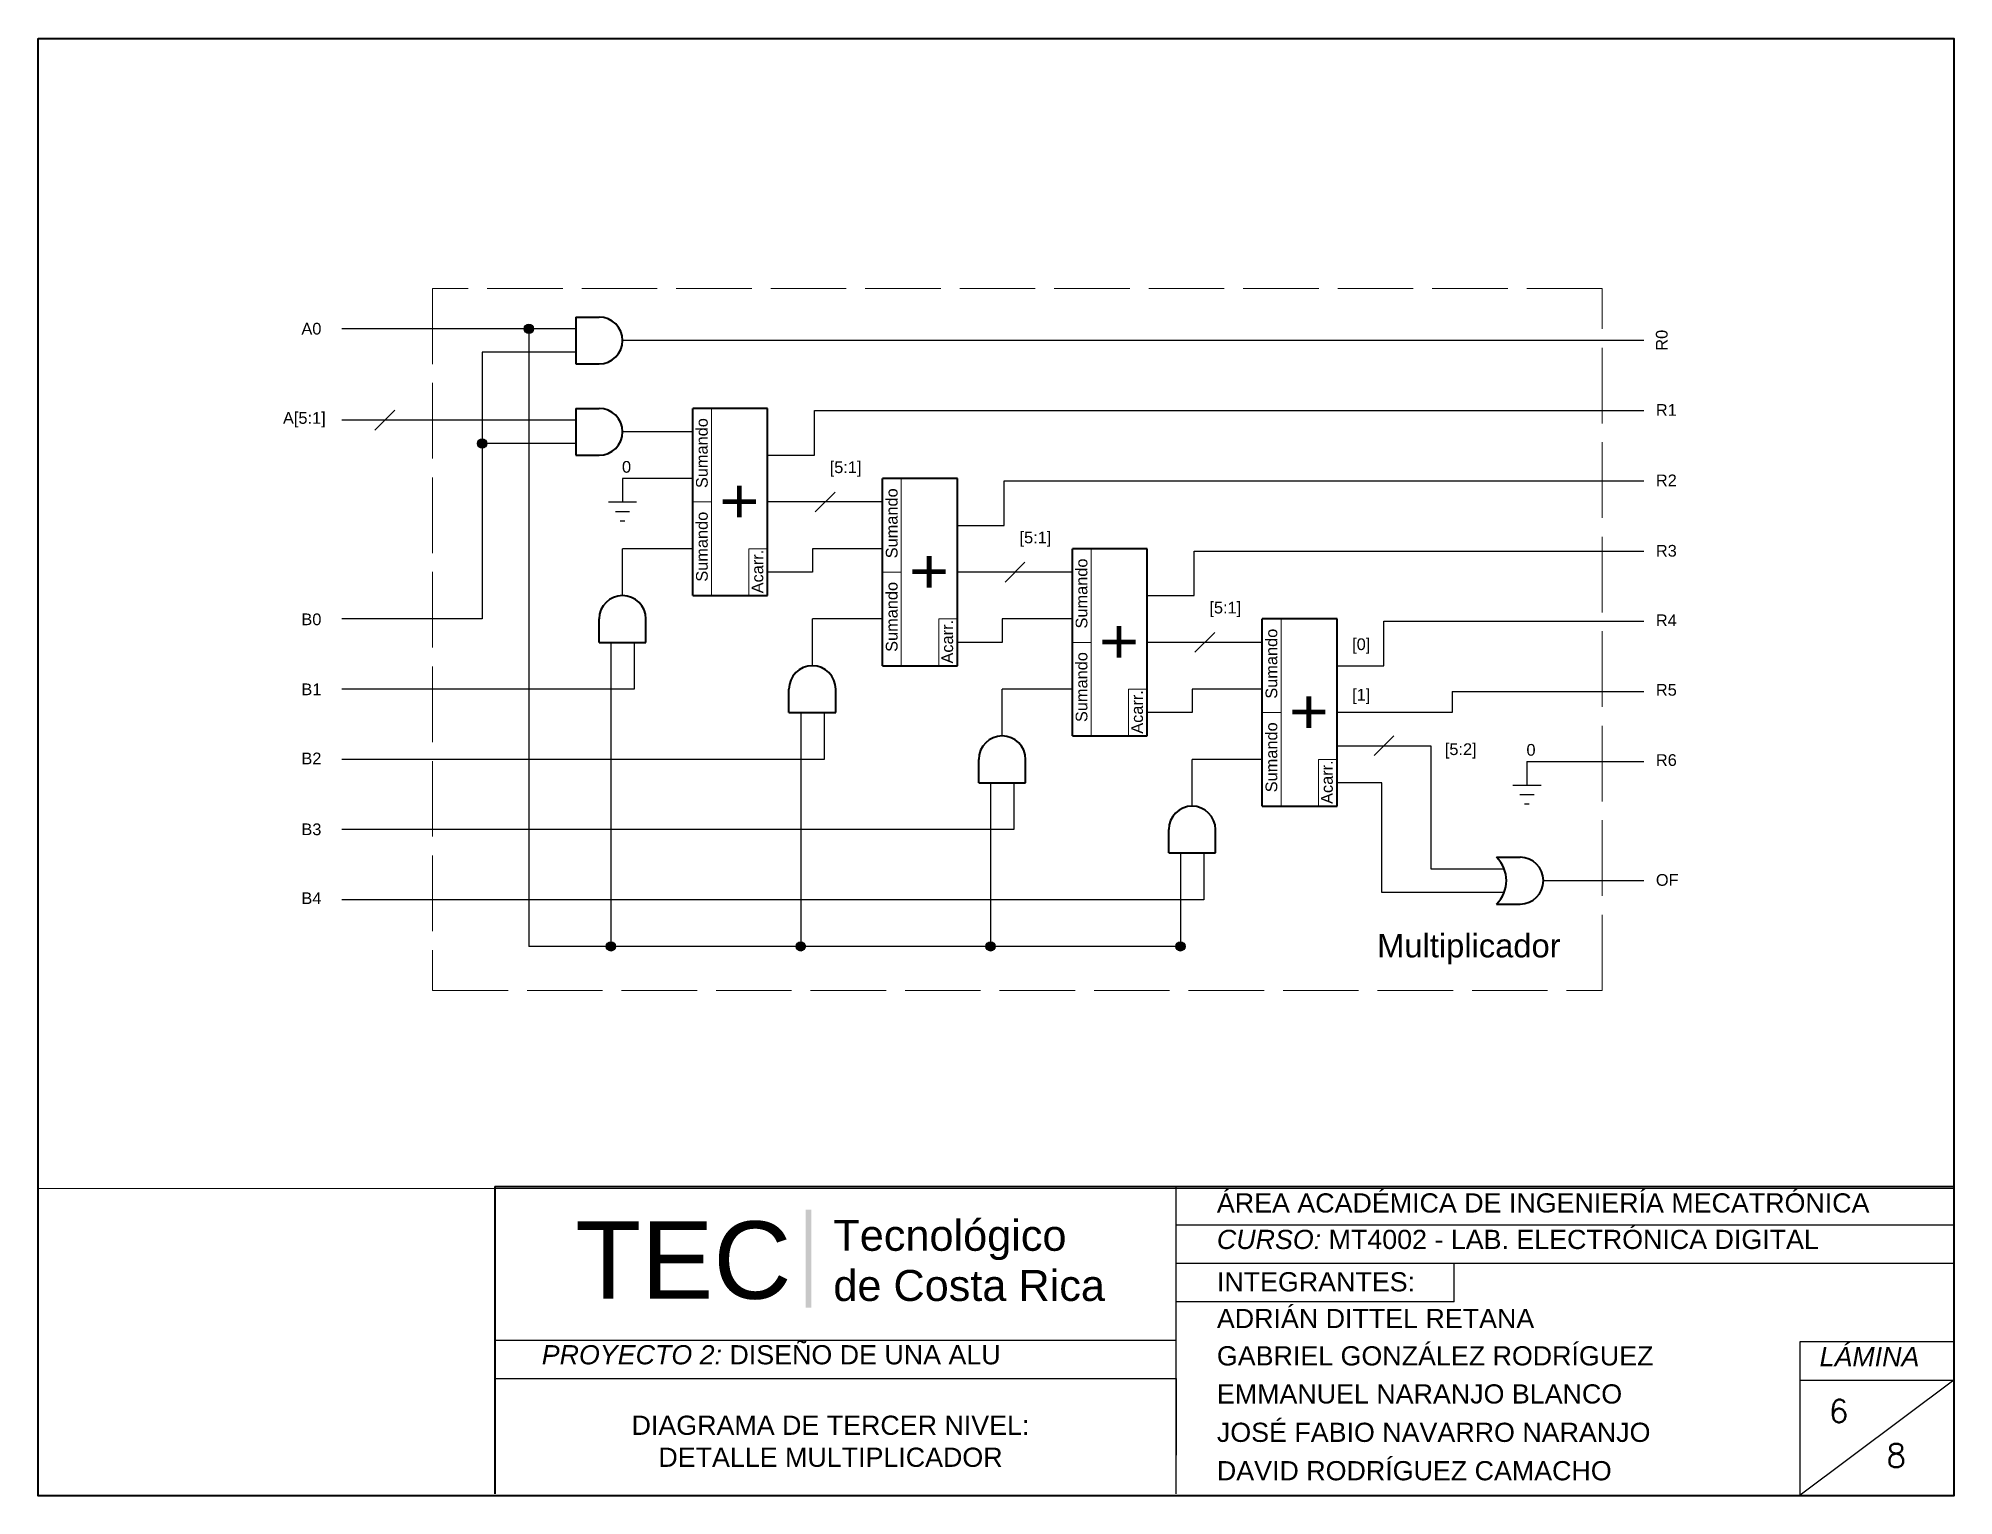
# Paper-space layout '3NIVEL-6' of a CAD drawing. Header units: millimetres. Extents: x 7 to 257, y 6 to 195.
# The model-space entities are those that its viewports show. They can reach past a viewport. Long polylines and large blocks are cut down to what shows.
import ezdxf

# ---------------------------------------------------------------- set-up
doc = ezdxf.new("R2010")
doc.units = ezdxf.units.MM
doc.header["$LTSCALE"] = 0.5
doc.linetypes.add('ACAD_ISO02W100', pattern=[15, 12, -3])
for name, color, linetype, lineweight in [('Cables', 7, 'Continuous', 30), ('Componente_Detalle', 7, 'Continuous', 20), ('Componentes', 7, 'Continuous', 40), ('Contorno', 7, 'Continuous', 40), ('Cuadro_dashed', 7, 'ACAD_ISO02W100', 20), ('Modulos', 7, 'Continuous', 40), ('MView', 7, 'Continuous', 5)]:
    doc.layers.add(name, color=color, linetype=linetype, lineweight=lineweight)
doc.layers.add('Texto', color=7, linetype='Continuous')
doc.styles.add('PDF Arial', font='arial.ttf')
doc.styles.add('Rotulado', font='arial.ttf', dxfattribs={"height": 10})
doc.styles.add('s1', font='romans.shx')

msp = doc.modelspace()

# ---------------------------------------------------------------- hatches: boundary and pattern name
at = {"layer": 'Cables'}
h = msp.add_hatch(color=256, dxfattribs=at)
h.dxf.hatch_style = 1
h.paths.add_polyline_path([(983.93, 157.16, 1), (981.93, 157.16, 1)])
h = msp.add_hatch(color=256, dxfattribs=at)
h.dxf.hatch_style = 1
h.paths.add_polyline_path([(973.93, 132.64, 1), (971.93, 132.64, 1)])
h = msp.add_hatch(color=256, dxfattribs=at)
h.dxf.hatch_style = 1
h.paths.add_polyline_path([(1001.43, 25.19, 1), (999.43, 25.19, 1)])
h = msp.add_hatch(color=256, dxfattribs=at)
h.dxf.hatch_style = 1
h.paths.add_polyline_path([(1042, 25.19, 1), (1040, 25.19, 1)])
h = msp.add_hatch(color=256, dxfattribs=at)
h.dxf.hatch_style = 1
h.paths.add_polyline_path([(1082.57, 25.19, 1), (1080.57, 25.19, 1)])
h = msp.add_hatch(color=256, dxfattribs=at)
h.dxf.hatch_style = 1
h.paths.add_polyline_path([(1123.15, 25.19, 1), (1121.15, 25.19, 1)])

# ---------------------------------------------------------------- linework, layer by layer
at = {"layer": 'Cables', "color": 7}
for p, q in [((992.93, 154.66), (992.93, 159.66)), ((992.93, 157.16), (942.93, 157.16)), ((972.93, 152.16), (972.93, 95.14)), ((992.93, 152.16), (972.93, 152.16)), ((992.93, 149.66), (992.93, 154.66)), ((1221.22, 154.66), (1002.93, 154.66)), ((992.93, 135.14), (992.93, 140.14)), ((1033.93, 120.14), (1033.93, 140.14)), ((1043.93, 130.14), (1043.93, 139.66)), ((1043.93, 139.66), (1221.22, 139.66)), ((992.93, 137.64), (942.93, 137.64)), ((992.93, 130.14), (992.93, 135.14)), ((1017.93, 135.14), (1002.93, 135.14)), ((992.93, 132.64), (972.93, 132.64)), ((1033.93, 130.14), (1043.93, 130.14)), ((1017.93, 125.14), (1002.93, 125.14)), ((1002.93, 125.14), (1002.93, 120.14)), ((1074.5, 105.14), (1074.5, 125.14)), ((1084.5, 115.14), (1084.5, 124.66)), ((1084.5, 124.66), (1221.22, 124.66)), ((999.93, 120.14), (1005.93, 120.14)), ((1017.93, 120.14), (1017.93, 100.14)), ((1058.5, 120.14), (1033.93, 120.14)), ((1001.43, 118.14), (1004.43, 118.14)), ((1002.43, 116.14), (1003.43, 116.14)), ((1074.5, 115.14), (1084.5, 115.14)), ((1017.93, 110.14), (1002.93, 110.14)), ((1002.93, 100.14), (1002.93, 110.14)), ((1033.93, 100.14), (1033.93, 110.14)), ((1058.5, 110.14), (1043.5, 110.14)), ((1043.5, 110.14), (1043.5, 105.14)), ((1115.07, 90.14), (1115.07, 110.14)), ((1125.07, 100.14), (1125.07, 109.66)), ((1125.07, 109.66), (1221.22, 109.66)), ((1043.5, 105.14), (1033.93, 105.14)), ((1058.5, 105.14), (1058.5, 85.14)), ((1099.07, 105.14), (1074.5, 105.14)), ((1115.07, 100.14), (1125.07, 100.14)), ((1058.5, 95.14), (1043.5, 95.14)), ((1043.5, 85.14), (1043.5, 95.14)), ((1074.5, 85.14), (1074.5, 95.14)), ((1099.07, 95.14), (1084.07, 95.14)), ((1084.07, 95.14), (1084.07, 90.14)), ((1155.65, 75.14), (1155.65, 95.14)), ((1165.65, 85.14), (1165.65, 94.66)), ((1165.65, 94.66), (1221.22, 94.66)), ((1002.93, 90.14), (997.93, 90.14)), ((1000.43, 90.14), (1000.43, 25.19)), ((1007.93, 90.14), (1002.93, 90.14)), ((1084.07, 90.14), (1074.5, 90.14)), ((1099.07, 90.14), (1099.07, 70.14)), ((1139.65, 90.14), (1115.07, 90.14)), ((1155.65, 85.14), (1165.65, 85.14)), ((1099.07, 80.14), (1084.07, 80.14)), ((1084.07, 70.14), (1084.07, 80.14)), ((1115.07, 70.14), (1115.07, 80.14)), ((1139.65, 80.14), (1124.65, 80.14)), ((1124.65, 80.14), (1124.65, 75.14)), ((1180.22, 79.66), (1221.22, 79.66)), ((1043.5, 75.14), (1038.5, 75.14)), ((1041, 75.14), (1041, 25.19)), ((1048.5, 75.14), (1043.5, 75.14)), ((1124.65, 75.14), (1115.07, 75.14)), ((1139.65, 75.14), (1139.65, 55.14)), ((1180.22, 75.14), (1155.65, 75.14)), ((1139.65, 65.14), (1124.65, 65.14)), ((1124.65, 55.14), (1124.65, 65.14)), ((1155.65, 55.14), (1155.65, 65.14)), ((1196.22, 64.66), (1221.22, 64.66)), ((1084.07, 60.14), (1079.07, 60.14)), ((1081.57, 60.14), (1081.57, 25.19)), ((1089.07, 60.14), (1084.07, 60.14)), ((1165.22, 60.14), (1155.65, 60.14)), ((1193.22, 59.66), (1199.22, 59.66)), ((1194.72, 57.66), (1197.72, 57.66)), ((1195.72, 55.66), (1196.72, 55.66)), ((1124.65, 45.14), (1119.65, 45.14)), ((1122.15, 45.14), (1122.15, 25.19)), ((1129.65, 45.14), (1124.65, 45.14)), ((1199.74, 39.23), (1221.22, 39.23)), ((1122.15, 25.19), (982.93, 25.19))]:
    msp.add_line(p, q, dxfattribs=at)
at = {"layer": 'Cables'}
for p, q in [((982.93, 157.16), (982.93, 25.19)), ((950.02, 135.52), (954.26, 139.76)), ((1044.09, 118.02), (1048.34, 122.26)), ((1084.67, 103.02), (1088.91, 107.26)), ((972.93, 95.14), (942.93, 95.14)), ((1005.43, 90.14), (1005.43, 80.14)), ((1125.24, 88.02), (1129.48, 92.26)), ((1005.43, 80.14), (942.93, 80.14)), ((1180.22, 79.66), (1180.22, 75.14)), ((1046, 75.14), (1046, 65.14)), ((1163.53, 65.94), (1167.77, 70.18)), ((1155.65, 68.06), (1175.65, 68.06)), ((1175.65, 68.06), (1175.65, 41.73)), ((1046, 65.14), (942.93, 65.14)), ((1196.22, 64.66), (1196.22, 59.66)), ((1086.57, 60.14), (1086.57, 50.14)), ((1165.22, 36.73), (1165.22, 60.14)), ((1086.57, 50.14), (942.93, 50.14)), ((1127.15, 45.14), (1127.15, 35.14)), ((1175.65, 41.73), (1191.36, 41.73)), ((1127.15, 35.14), (942.93, 35.14)), ((1191.36, 36.73), (1165.22, 36.73))]:
    msp.add_line(p, q, dxfattribs=at)
for centre in [(982.93, 157.16), (972.93, 132.64), (1000.43, 25.19), (1041, 25.19), (1081.57, 25.19), (1122.15, 25.19)]:
    msp.add_circle(centre, 1, dxfattribs=at)
at = {"layer": 'Componente_Detalle', "color": 7}
for p, q in [((1017.93, 130.14), (1017.93, 140.14)), ((1021.93, 120.14), (1021.93, 140.14)), ((1017.93, 120.14), (1017.93, 130.14)), ((1058.5, 115.14), (1058.5, 125.14)), ((1062.5, 105.14), (1062.5, 125.14)), ((1021.93, 120.14), (1017.93, 120.14)), ((1021.93, 100.14), (1021.93, 120.14)), ((1058.5, 105.14), (1058.5, 115.14)), ((1029.93, 100.14), (1029.93, 110.14)), ((1029.93, 110.14), (1033.93, 110.14)), ((1099.07, 100.14), (1099.07, 110.14)), ((1103.07, 90.14), (1103.07, 110.14)), ((1062.5, 105.14), (1058.5, 105.14)), ((1062.5, 85.14), (1062.5, 105.14)), ((1017.93, 100.14), (1021.93, 100.14)), ((1029.93, 100.14), (1033.93, 100.14)), ((1099.07, 90.14), (1099.07, 100.14)), ((1070.5, 85.14), (1070.5, 95.14)), ((1070.5, 95.14), (1074.5, 95.14)), ((1139.65, 85.14), (1139.65, 95.14)), ((1143.65, 75.14), (1143.65, 95.14)), ((1103.07, 90.14), (1099.07, 90.14)), ((1103.07, 70.14), (1103.07, 90.14)), ((1058.5, 85.14), (1062.5, 85.14)), ((1070.5, 85.14), (1074.5, 85.14)), ((1139.65, 75.14), (1139.65, 85.14)), ((1111.07, 70.14), (1111.07, 80.14)), ((1111.07, 80.14), (1115.07, 80.14)), ((1143.65, 75.14), (1139.65, 75.14)), ((1143.65, 55.14), (1143.65, 75.14)), ((1099.07, 70.14), (1103.07, 70.14)), ((1111.07, 70.14), (1115.07, 70.14)), ((1151.65, 55.14), (1151.65, 65.14)), ((1151.65, 65.14), (1155.65, 65.14)), ((1139.65, 55.14), (1143.65, 55.14)), ((1151.65, 55.14), (1155.65, 55.14))]:
    msp.add_line(p, q, dxfattribs=at)
at = {"layer": 'Componentes', "color": 7}
for p, q in [((1079.07, 60.14), (1079.07, 65.14)), ((1119.65, 45.14), (1119.65, 50.14))]:
    msp.add_line(p, q, dxfattribs=at)
at = {"layer": 'Contorno'}
for p, q in [((992.93, 159.66), (992.93, 149.66)), ((992.93, 159.66), (997.93, 159.66)), ((992.93, 149.66), (997.93, 149.66)), ((992.93, 140.14), (992.93, 130.14)), ((992.93, 140.14), (997.93, 140.14)), ((992.93, 130.14), (997.93, 130.14)), ((997.93, 90.14), (997.93, 95.14)), ((1007.93, 90.14), (1007.93, 95.14)), ((997.93, 90.14), (1007.93, 90.14)), ((1038.5, 75.14), (1038.5, 80.14)), ((1048.5, 75.14), (1048.5, 80.14)), ((1038.5, 75.14), (1048.5, 75.14)), ((1089.07, 60.14), (1089.07, 65.14)), ((1079.07, 60.14), (1089.07, 60.14)), ((1129.65, 45.14), (1129.65, 50.14)), ((1119.65, 45.14), (1129.65, 45.14)), ((1189.74, 44.23), (1194.74, 44.23)), ((1189.74, 34.23), (1194.74, 34.23))]:
    msp.add_line(p, q, dxfattribs=at)
for centre, radius, start, end in [((997.93, 154.66), 5, 270, 90), ((997.93, 135.14), 5, 270, 90), ((1002.93, 95.14), 5, 0, 180), ((1043.5, 80.14), 5, 0, 180), ((1084.07, 65.14), 5, 0, 180), ((1124.65, 50.14), 5, 0, 180), ((1184.74, 39.23), 7.07, 315, 45), ((1194.74, 39.23), 5, 270, 90)]:
    msp.add_arc(centre, radius, start, end, dxfattribs=at)
at = {"layer": 'Cuadro_dashed', "color": 7}
for p, q in [((1212.32, 165.77), (962.32, 165.77)), ((962.32, 165.77), (962.32, 15.77)), ((1212.32, 15.77), (1212.32, 165.77)), ((962.32, 15.77), (1212.32, 15.77))]:
    msp.add_line(p, q, dxfattribs=at)
at = {"layer": 'Modulos'}
for p, q in [((1017.93, 100.14), (1017.93, 140.14)), ((1033.93, 140.14), (1017.93, 140.14)), ((1033.93, 100.14), (1033.93, 140.14)), ((1058.5, 85.14), (1058.5, 125.14)), ((1074.5, 125.14), (1058.5, 125.14)), ((1074.5, 85.14), (1074.5, 125.14)), ((1099.07, 70.14), (1099.07, 110.14)), ((1115.07, 110.14), (1099.07, 110.14)), ((1115.07, 70.14), (1115.07, 110.14)), ((1017.93, 100.14), (1033.93, 100.14)), ((1139.65, 55.14), (1139.65, 95.14)), ((1155.65, 95.14), (1139.65, 95.14)), ((1155.65, 55.14), (1155.65, 95.14)), ((1058.5, 85.14), (1074.5, 85.14)), ((1099.07, 70.14), (1115.07, 70.14)), ((1139.65, 55.14), (1155.65, 55.14))]:
    msp.add_line(p, q, dxfattribs=at)

# ---------------------------------------------------------------- texts
at = {"layer": 'Texto', "color": 7, "char_height": 2.5, "attachment_point": 1, "style": 'Rotulado'}
for s, width, heights, insert in [('A0', 4.5268, [3.09], (934.3, 158.43)), ('A[5:1]', 10.3356, [3.85], (930.36, 139.35)), ('R1', 6.3033, [2.95], (1223.77, 141.06)), ('0', 4.2547, [2.09], (1002.81, 128.9)), ('[5:1]', 8.0164, [3.85], (1047.2, 128.82)), ('R2', 6.3033, [2.95], (1223.77, 126.01)), ('[5:1]', 8.0164, [3.85], (1087.77, 113.82)), ('R3', 6.3033, [2.95], (1223.77, 110.97)), ('[5:1]', 8.0164, [3.85], (1128.35, 98.82)), ('B0', 4.5268, [3.09], (934.3, 96.32)), ('R4', 6.3033, [2.95], (1223.77, 96.11)), ('[0]', 4.814, [3.78], (1158.85, 91)), ('B1', 4.5268, [3.09], (934.3, 81.36)), ('[1]', 8.0164, [3.85], (1158.85, 80.21)), ('R5', 6.3033, [2.95], (1223.77, 81.25)), ('B2', 4.5268, [3.09], (934.3, 66.59)), ('[5:2]', 8.0164, [3.85], (1178.66, 68.57)), ('0', 4.2547, [2.09], (1196.11, 68.43)), ('R6', 6.3033, [2.95], (1223.77, 66.25)), ('B3', 4.5268, [3.09], (934.3, 51.45)), ('OF', 6.3033, [2.95], (1223.77, 40.63)), ('B4', 4.5268, [3.09], (934.3, 36.72))]:
    msp.add_mtext_dynamic_manual_height_columns(s, width=width, gutter_width=50, heights=heights, dxfattribs=dict(at, insert=insert))
at = {"layer": 'Texto', "color": 7, "attachment_point": 1, "rotation": 90, "style": 'Rotulado'}
for s, width, heights, insert, char_height in [('R0', 6.3033, [2.95], (1223.77, 152.47), 2.5), ('Sumando', 15.341, [1.23], (1018.63, 123.11), 2.5), ('\\pxqc;+', 10.7443, [9.47], (1022.71, 114.87), 10), ('Sumando', 15.341, [1.23], (1059.2, 108.11), 2.5), ('Sumando', 15.341, [1.23], (1018.63, 103.11), 2.5), ('Acarr.', 9.2858, [2.95], (1030.5, 100.62), 2.5), ('\\pxqc;+', 10.7443, [9.47], (1063.28, 99.87), 10), ('Sumando', 15.341, [1.23], (1099.77, 93.11), 2.5), ('Sumando', 15.341, [1.23], (1059.2, 88.11), 2.5), ('Acarr.', 9.2858, [2.95], (1071.07, 85.62), 2.5), ('\\pxqc;+', 10.7443, [9.47], (1103.86, 84.87), 10), ('Sumando', 15.341, [1.23], (1140.35, 78.11), 2.5), ('Sumando', 15.341, [1.23], (1099.77, 73.11), 2.5), ('Acarr.', 9.2858, [2.95], (1111.64, 70.62), 2.5), ('\\pxqc;+', 10.7443, [9.47], (1144.43, 69.87), 10), ('Sumando', 15.341, [1.23], (1140.35, 58.11), 2.5), ('Acarr.', 9.2858, [2.95], (1152.22, 55.62), 2.5)]:
    msp.add_mtext_dynamic_manual_height_columns(s, width=width, gutter_width=50, heights=heights, dxfattribs=dict(at, insert=insert, char_height=char_height))
at = {"layer": 'Texto', "insert": (1162.02, 27.83), "char_height": 5, "attachment_point": 1, "style": 'Rotulado'}
msp.add_mtext_dynamic_manual_height_columns('\\pxqc;Multiplicador', width=43.5504, gutter_width=29.51, heights=[7.63], dxfattribs=at)

psp = doc.layouts.new('3NIVEL-6')

# ---------------------------------------------------------------- linework, layer by layer
for p, q in [((155.44, 5.96), (155.44, 45.96)), ((155.44, 40.96), (256.72, 40.96)), ((155.44, 35.96), (256.72, 35.96)), ((191.64, 30.96), (155.44, 30.96)), ((66.72, 25.96), (155.44, 25.96)), ((236.72, 5.76), (236.72, 25.76)), ((66.72, 20.96), (155.44, 20.96)), ((155.44, 20.96), (155.44, 15.96)), ((236.72, 20.76), (256.72, 20.76)), ((256.72, 20.76), (236.72, 5.76)), ((155.44, 15.96), (155.44, 10.96))]:
    psp.add_line(p, q)
at = {"color": 7}
for p, q in [((191.64, 30.96), (191.64, 35.96)), ((236.72, 25.76), (256.72, 25.76))]:
    psp.add_line(p, q, dxfattribs=at)
at = {"color": 251, "true_color": 0x4b4b4b, "transparency": 33554559}
for points in [[(107.95, 42.93), (107.22, 42.93), (107.95, 30.18)], [(107.22, 42.93), (107.95, 30.18), (107.22, 30.18)]]:
    psp.add_solid(points, dxfattribs=at)
at = {"layer": 'Contorno'}
for q in [(66.72, 5.96), (256.72, 45.96)]:
    psp.add_line((66.72, 45.96), q, dxfattribs=at)
psp.add_lwpolyline([(7.26, 195.47), (256.72, 195.47), (256.72, 5.7), (7.26, 5.7)], close=True, dxfattribs=at)

# ---------------------------------------------------------------- texts
at = {"color": 250, "true_color": 0x1c1c1c, "attachment_point": 7, "style": 'PDF Arial'}
for s, insert, char_height in [('TEC', (77.19, 31.2), 10.079), ('Tecnológico', (110.81, 36.37), 4.0315), ('de Costa Rica', (110.81, 31), 4.0315)]:
    psp.add_mtext(s, dxfattribs=dict(at, insert=insert, char_height=char_height))
at = {"layer": 'Texto', "attachment_point": 1, "style": 's1'}
for s, insert, char_height, width in [('{\\fArial|b0|i0|c0|p34;ÁREA ACADÉMICA DE INGENIERÍA MECATRÓNICA}', (160.76, 45.07), 2.5, 84.8209), ('{\\fArial|b0|i1|c0|p34;CURSO: \\fArial|b0|i0|c0|p34;MT4002 - LAB. ELECTRÓNICA DIGITAL}', (160.76, 40.32), 2.5, 78.8124), ('{\\fArial|b0|i0|c0|p34;INTEGRANTES:}', (160.76, 34.8), 2.5, 28.1694), ('{\\fArial|b0|i0|c0|p34;ADRIÁN DITTEL RETANA}', (160.76, 30.02), 2.5, 59.8937), ('{\\fArial|b0|i1|c0|p34;PROYECTO 2: \\fArial|b0|i0|c0|p34;DISEÑO DE UNA ALU}', (72.83, 25.3), 2.5, 79.4343), ('{\\fArial|b0|i0|c0|p34;GABRIEL GONZÁLEZ RODRÍGUEZ}', (160.76, 25.16), 2.5, 59.8937), ('{\\fArial|b0|i1|c0|p34;LÁMINA}', (239.25, 25.06), 2.5, 19.0829), ('{\\fArial|b0|i0|c0|p34;EMMANUEL NARANJO BLANCO}', (160.76, 20.2), 2.5, 59.8937), ('6', (240.45, 18.21), 3, 7.4367), ('\\pxqc;{\\fArial|b0|i0|c0|p34;DIAGRAMA DE TERCER NIVEL: DETALLE MULTIPLICADOR}', (78.44, 16.12), 2.5, 63.9917), ('{\\fArial|b0|i0|c0|p34;JOSÉ FABIO NAVARRO NARANJO}', (160.76, 15.2), 2.5, 59.8937), ('{\\fArial|b0|i0|c0|p34;DAVID RODRÍGUEZ CAMACHO}', (160.76, 10.2), 2.5, 59.8937), ('8', (247.95, 12.43), 3, 9.5415)]:
    psp.add_mtext(s, dxfattribs=dict(at, insert=insert, char_height=char_height, width=width))

# ---------------------------------------------------------------- viewports
at = {"layer": 'MView'}
psp.add_viewport(center=(131.99, 120.59), size=(249.45, 149.7761), view_center_point=(1082.74, 96.34), view_height=245.778, dxfattribs=at)

doc.saveas('drawing.dxf')
